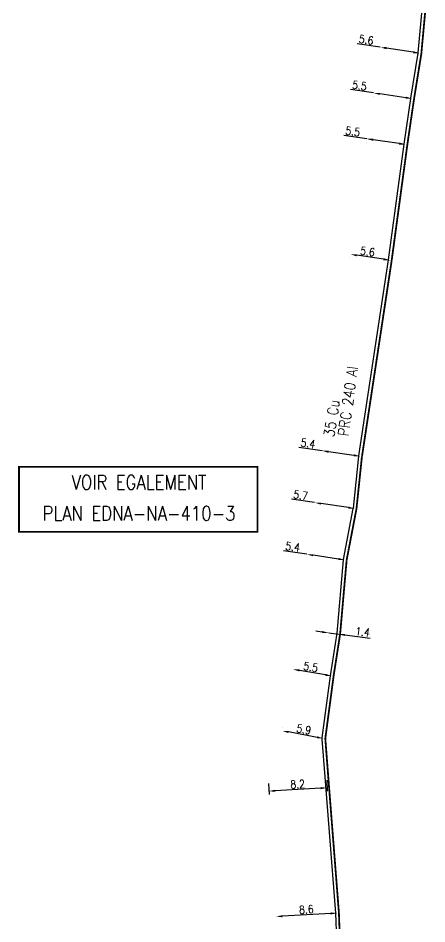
# Model space of a CAD drawing. Header units: millimetres. Extents: x 183999 to 184984, y 126000 to 127000.
# Drawn here: x 184786.6 to 184844, y 126750.2 to 126877.5 of the extents above; entities that cross this region are included whole.
import ezdxf
from ezdxf.enums import TextEntityAlignment as Align

# ---------------------------------------------------------------- set-up
doc = ezdxf.new("R2010")
doc.units = ezdxf.units.MM
doc.header["$PDMODE"] = 34
doc.layers.get('DEFPOINTS').update_dxf_attribs({"linetype": 'CONTINUOUS'})
for name, color, linetype in [('M_120', 5, 'M_ST_13'), ('M_310', 7, 'M_TERRE'), ('M_900', 7, 'CONTINUOUS')]:
    doc.layers.add(name, color=color, linetype=linetype)
doc.styles.get("Standard").update_dxf_attribs({"font": 'romans.shx', "width": 0.85})
doc.linetypes.add('M_ST_13', pattern='A,5,-0.3,["oo",Standard,S=1.5,R=0,X=0,Y=-0.5],-3', length=8.3)
doc.linetypes.add('M_TERRE', pattern='A,3,-0.6,[1,EnerGIS.shx,S=0.15,R=0,X=0,Y=-0.65],-1.2', length=4.8)
doc.dimstyles.get("Standard").update_dxf_attribs({"dimtxt": 1.5, "dimasz": 1.2, "dimexe": 0.625, "dimexo": 0.625, "dimgap": 0.25, "dimtad": 1, "dimdec": 1, "dimzin": 0, "dimdsep": 46, "dimtxsty": 'Standard', "dimcen": -0.5, "dimadec": 0, "dimazin": 0, "dimtfac": 1, "dimtdec": 1, "dimtmove": 0, "dimatfit": 3, "dimfxl": 1, "dimtolj": 1, "dimtzin": 0, "dimarcsym": 0})

# ---------------------------------------------------------------- blocks, each defined once
blk = doc.blocks.new('*D130')
at = {"layer": 'DEFPOINTS', "color": 0, "linetype": 'Continuous'}
for p in [(184822.83, 126751.2), (184822.83, 126751.2), (184831.41, 126751.69)]:
    blk.add_point(p, dxfattribs=at)
at = {"layer": 'M_120', "color": 0, "linetype": 'Continuous', "lineweight": -2}
blk.add_line((184830.51, 126751.64), (184823.72, 126751.25), dxfattribs=at)
at = {"layer": 'M_120', "color": 0, "linetype": 'Continuous'}
for points in [[(184823.72, 126751.4), (184823.73, 126751.1), (184822.83, 126751.2)], [(184830.5, 126751.79), (184830.52, 126751.49), (184831.41, 126751.69)]]:
    blk.add_solid(points, dxfattribs=at)
at = {"layer": 'M_120', "color": 0, "linetype": 'Continuous', "insert": (184827.08, 126752.2), "char_height": 1.125, "attachment_point": 5, "rotation": 3.2821}
blk.add_mtext('\\A1;8.6', dxfattribs=at)
blk = doc.blocks.new('*D131')
at = {"layer": 'DEFPOINTS', "color": 0, "linetype": 'Continuous'}
for p in [(184821.73, 126770.39), (184829.91, 126770.86), (184821.81, 126768.84)]:
    blk.add_point(p, dxfattribs=at)
at = {"layer": 'M_120', "color": 0, "linetype": 'Continuous', "lineweight": -2}
for p, q in [((184821.75, 126769.92), (184821.84, 126768.37)), ((184829.94, 126770.39), (184830.03, 126768.84)), ((184829.1, 126769.26), (184822.71, 126768.89))]:
    blk.add_line(p, q, dxfattribs=at)
at = {"layer": 'M_120', "color": 0, "linetype": 'Continuous'}
for points in [[(184822.7, 126769.04), (184822.72, 126768.74), (184821.81, 126768.84)], [(184829.09, 126769.41), (184829.11, 126769.11), (184830, 126769.31)]]:
    blk.add_solid(points, dxfattribs=at)
at = {"layer": 'M_120', "color": 0, "linetype": 'Continuous', "insert": (184825.86, 126769.82), "char_height": 1.125, "attachment_point": 5, "rotation": 3.2821}
blk.add_mtext('\\A1;8.2', dxfattribs=at)
blk = doc.blocks.new('*D132')
at = {"layer": 'DEFPOINTS', "color": 0, "linetype": 'Continuous'}
for p in [(184823.7, 126777.32), (184823.7, 126777.32), (184829.49, 126776.24)]:
    blk.add_point(p, dxfattribs=at)
at = {"layer": 'M_120', "color": 0, "linetype": 'Continuous', "lineweight": -2}
for p, q in [((184823.78, 126777.79), (184823.78, 126777.79)), ((184828.61, 126776.4), (184824.58, 126777.16)), ((184829.58, 126776.7), (184829.58, 126776.7))]:
    blk.add_line(p, q, dxfattribs=at)
at = {"layer": 'M_120', "color": 0, "linetype": 'Continuous'}
for points in [[(184824.61, 126777.31), (184824.55, 126777.01), (184823.7, 126777.32)], [(184828.64, 126776.55), (184828.58, 126776.25), (184829.49, 126776.24)]]:
    blk.add_solid(points, dxfattribs=at)
at = {"layer": 'M_120', "color": 0, "linetype": 'Continuous', "insert": (184826.73, 126777.52), "char_height": 1.125, "attachment_point": 5, "rotation": 349.3579}
blk.add_mtext('\\A1;5.9', dxfattribs=at)
blk = doc.blocks.new('*D133')
at = {"layer": 'DEFPOINTS', "color": 0, "linetype": 'Continuous'}
for p in [(184825.24, 126785.95), (184825.24, 126785.95), (184830.66, 126785.03)]:
    blk.add_point(p, dxfattribs=at)
at = {"layer": 'M_120', "color": 0, "linetype": 'Continuous', "lineweight": -2}
for p, q in [((184825.32, 126786.42), (184825.32, 126786.42)), ((184829.77, 126785.19), (184826.13, 126785.8)), ((184830.74, 126785.5), (184830.74, 126785.5))]:
    blk.add_line(p, q, dxfattribs=at)
at = {"layer": 'M_120', "color": 0, "linetype": 'Continuous'}
for points in [[(184826.15, 126785.95), (184826.1, 126785.66), (184825.24, 126785.95)], [(184829.8, 126785.33), (184829.75, 126785.04), (184830.66, 126785.03)]]:
    blk.add_solid(points, dxfattribs=at)
at = {"layer": 'M_120', "color": 0, "linetype": 'Continuous', "insert": (184827.7, 126786.3), "char_height": 1.125, "attachment_point": 5, "rotation": 350.3766}
blk.add_mtext('\\A1;5.5', dxfattribs=at)
blk = doc.blocks.new('*D134')
at = {"layer": 'DEFPOINTS', "color": 0, "linetype": 'Continuous'}
for p in [(184830.22, 126791.1), (184830.22, 126791.1), (184831.61, 126790.92)]:
    blk.add_point(p, dxfattribs=at)
at = {"layer": 'M_120', "color": 0, "linetype": 'Continuous', "lineweight": -2}
for p, q in [((184829.33, 126791.21), (184828.43, 126791.33)), ((184830.16, 126790.63), (184830.16, 126790.63)), ((184830.22, 126791.1), (184831.61, 126790.92)), ((184831.55, 126790.46), (184831.55, 126790.46)), ((184832.5, 126790.81), (184836.03, 126790.36))]:
    blk.add_line(p, q, dxfattribs=at)
at = {"layer": 'M_120', "color": 0, "linetype": 'Continuous'}
for points in [[(184829.34, 126791.36), (184829.31, 126791.06), (184830.22, 126791.1)], [(184832.52, 126790.96), (184832.48, 126790.66), (184831.61, 126790.92)]]:
    blk.add_solid(points, dxfattribs=at)
at = {"layer": 'M_120', "color": 0, "linetype": 'Continuous', "insert": (184834.99, 126791.24), "char_height": 1.125, "attachment_point": 5, "rotation": 352.7102}
blk.add_mtext('\\A1;1.4', dxfattribs=at)
blk = doc.blocks.new('*D135')
at = {"layer": 'DEFPOINTS', "color": 0, "linetype": 'Continuous'}
for p in [(184827.15, 126802.14), (184827.15, 126802.14), (184832.49, 126801.34)]:
    blk.add_point(p, dxfattribs=at)
at = {"layer": 'M_120', "color": 0, "linetype": 'Continuous', "lineweight": -2}
for p, q in [((184827.15, 126802.14), (184823.87, 126802.64)), ((184831.6, 126801.48), (184828.04, 126802.01))]:
    blk.add_line(p, q, dxfattribs=at)
at = {"layer": 'M_120', "color": 0, "linetype": 'Continuous'}
for points in [[(184828.07, 126802.16), (184828.02, 126801.86), (184827.15, 126802.14)], [(184831.63, 126801.62), (184831.58, 126801.33), (184832.49, 126801.34)]]:
    blk.add_solid(points, dxfattribs=at)
at = {"layer": 'M_120', "color": 0, "linetype": 'Continuous', "insert": (184825.18, 126803.2), "char_height": 1.125, "attachment_point": 5, "rotation": 351.471}
blk.add_mtext('\\A1;5.4', dxfattribs=at)
blk = doc.blocks.new('*D136')
at = {"layer": 'DEFPOINTS', "color": 0, "linetype": 'Continuous'}
for p in [(184828.24, 126809.41), (184828.24, 126809.41), (184833.88, 126808.57)]:
    blk.add_point(p, dxfattribs=at)
at = {"layer": 'M_120', "color": 0, "linetype": 'Continuous', "lineweight": -2}
for p, q in [((184828.24, 126809.41), (184825, 126809.89)), ((184832.99, 126808.71), (184829.13, 126809.27))]:
    blk.add_line(p, q, dxfattribs=at)
at = {"layer": 'M_120', "color": 0, "linetype": 'Continuous'}
for points in [[(184829.16, 126809.42), (184829.11, 126809.13), (184828.24, 126809.41)], [(184833.01, 126808.85), (184832.97, 126808.56), (184833.88, 126808.57)]]:
    blk.add_solid(points, dxfattribs=at)
at = {"layer": 'M_120', "color": 0, "linetype": 'Continuous', "insert": (184826.29, 126810.45), "char_height": 1.125, "attachment_point": 5, "rotation": 351.6036}
blk.add_mtext('\\A1;5.7', dxfattribs=at)
blk = doc.blocks.new('*D137')
at = {"layer": 'DEFPOINTS', "color": 0, "linetype": 'Continuous'}
for p in [(184829.3, 126816.7), (184829.3, 126816.7), (184834.65, 126815.92)]:
    blk.add_point(p, dxfattribs=at)
at = {"layer": 'M_120', "color": 0, "linetype": 'Continuous', "lineweight": -2}
for p, q in [((184829.3, 126816.7), (184826.01, 126817.18)), ((184833.76, 126816.05), (184830.19, 126816.57))]:
    blk.add_line(p, q, dxfattribs=at)
at = {"layer": 'M_120', "color": 0, "linetype": 'Continuous'}
for points in [[(184830.21, 126816.72), (184830.17, 126816.42), (184829.3, 126816.7)], [(184833.78, 126816.2), (184833.73, 126815.9), (184834.65, 126815.92)]]:
    blk.add_solid(points, dxfattribs=at)
at = {"layer": 'M_120', "color": 0, "linetype": 'Continuous', "insert": (184827.32, 126817.74), "char_height": 1.125, "attachment_point": 5, "rotation": 351.7362}
blk.add_mtext('\\A1;5.4', dxfattribs=at)
blk = doc.blocks.new('*D138')
at = {"layer": 'DEFPOINTS', "color": 0, "linetype": 'Continuous'}
for p in [(184833.28, 126844.32), (184833.28, 126844.32), (184838.82, 126843.5)]:
    blk.add_point(p, dxfattribs=at)
at = {"layer": 'M_120', "color": 0, "linetype": 'Continuous', "lineweight": -2}
for p, q in [((184833.21, 126843.85), (184833.21, 126843.85)), ((184837.93, 126843.63), (184834.17, 126844.19)), ((184838.75, 126843.04), (184838.75, 126843.04))]:
    blk.add_line(p, q, dxfattribs=at)
at = {"layer": 'M_120', "color": 0, "linetype": 'Continuous'}
for points in [[(184834.19, 126844.33), (184834.15, 126844.04), (184833.28, 126844.32)], [(184837.95, 126843.78), (184837.91, 126843.48), (184838.82, 126843.5)]]:
    blk.add_solid(points, dxfattribs=at)
at = {"layer": 'M_120', "color": 0, "linetype": 'Continuous', "insert": (184835.68, 126844.72), "char_height": 1.125, "attachment_point": 5, "rotation": 351.6434}
blk.add_mtext('\\A1;5.6', dxfattribs=at)
blk = doc.blocks.new('*D139')
at = {"layer": 'DEFPOINTS', "color": 0, "linetype": 'Continuous'}
for p in [(184835.57, 126860.56), (184835.58, 126860.56), (184841.02, 126859.78)]:
    blk.add_point(p, dxfattribs=at)
at = {"layer": 'M_120', "color": 0, "linetype": 'Continuous', "lineweight": -2}
for p, q in [((184835.57, 126860.56), (184832.33, 126861.03)), ((184840.13, 126859.9), (184836.46, 126860.43)), ((184835.51, 126860.1), (184835.51, 126860.09)), ((184840.95, 126859.31), (184840.95, 126859.31))]:
    blk.add_line(p, q, dxfattribs=at)
at = {"layer": 'M_120', "color": 0, "linetype": 'Continuous'}
for points in [[(184836.49, 126860.58), (184836.44, 126860.28), (184835.57, 126860.56)], [(184840.15, 126860.05), (184840.11, 126859.75), (184841.02, 126859.77)]]:
    blk.add_solid(points, dxfattribs=at)
at = {"layer": 'M_120', "color": 0, "linetype": 'Continuous', "insert": (184833.61, 126861.6), "char_height": 1.125, "attachment_point": 5, "rotation": 351.7694}
blk.add_mtext('\\A1;5.5', dxfattribs=at)
blk = doc.blocks.new('*D140')
at = {"layer": 'DEFPOINTS', "color": 0, "linetype": 'Continuous'}
for p in [(184837.45, 126873.44), (184837.45, 126873.44), (184842.99, 126872.61)]:
    blk.add_point(p, dxfattribs=at)
at = {"layer": 'M_120', "color": 0, "linetype": 'Continuous', "lineweight": -2}
for p, q in [((184837.45, 126873.44), (184834.21, 126873.93)), ((184842.1, 126872.74), (184838.34, 126873.31))]:
    blk.add_line(p, q, dxfattribs=at)
at = {"layer": 'M_120', "color": 0, "linetype": 'Continuous'}
for points in [[(184838.37, 126873.46), (184838.32, 126873.16), (184837.45, 126873.44)], [(184842.12, 126872.89), (184842.08, 126872.59), (184842.99, 126872.61)]]:
    blk.add_solid(points, dxfattribs=at)
at = {"layer": 'M_120', "color": 0, "linetype": 'Continuous', "insert": (184835.5, 126874.49), "char_height": 1.125, "attachment_point": 5, "rotation": 351.4235}
blk.add_mtext('\\A1;5.6', dxfattribs=at)
blk = doc.blocks.new('*D158')
at = {"layer": 'DEFPOINTS', "color": 0, "linetype": 'Continuous'}
for p in [(184836.52, 126867.01), (184836.52, 126867.01), (184841.96, 126866.21)]:
    blk.add_point(p, dxfattribs=at)
at = {"layer": 'M_120', "color": 0, "linetype": 'Continuous', "lineweight": -2}
for p, q in [((184836.52, 126867.01), (184833.28, 126867.49)), ((184841.07, 126866.34), (184837.41, 126866.88)), ((184836.45, 126866.55), (184836.45, 126866.55)), ((184841.9, 126865.75), (184841.9, 126865.75))]:
    blk.add_line(p, q, dxfattribs=at)
at = {"layer": 'M_120', "color": 0, "linetype": 'Continuous'}
for points in [[(184837.43, 126867.03), (184837.39, 126866.73), (184836.52, 126867.01)], [(184841.1, 126866.49), (184841.05, 126866.19), (184841.96, 126866.21)]]:
    blk.add_solid(points, dxfattribs=at)
at = {"layer": 'M_120', "color": 0, "linetype": 'Continuous', "insert": (184834.56, 126868.06), "char_height": 1.125, "attachment_point": 5, "rotation": 351.6434}
blk.add_mtext('\\A1;5.5', dxfattribs=at)

msp = doc.modelspace()

# ---------------------------------------------------------------- linework, layer by layer
at = {"layer": 'M_120'}
msp.add_lwpolyline([(184843.89, 126879.66, 0.25, 0.25, 0), (184843.24, 126872.6, 0.25, 0.25, -0.017059), (184843.24, 126872.55, 0.25, 0.25, 0), (184842.21, 126866.18, 0.25, 0.25, 0.003356), (184842.21, 126866.17, 0.25, 0.25, 0), (184841.27, 126859.74, 0.25, 0.25, 0.002883), (184841.27, 126859.74, 0.25, 0.25, 0), (184839.07, 126843.47, 0.25, 0.25, -0.003962), (184839.07, 126843.46, 0.25, 0.25, 0), (184834.9, 126815.9, 0.25, 0.25, 0.01164), (184834.89, 126815.88, 0.25, 0.25, 0), (184834.13, 126808.57, 0.25, 0.25, -0.021502), (184834.12, 126808.51, 0.25, 0.25, 0), (184832.74, 126801.31, 0.25, 0.25, 0.016596), (184832.74, 126801.29, 0.25, 0.25, 0), (184831.83, 126790.93, 0.25, 0.25, 0), (184830.91, 126785.02, 0.25, 0.25, -0.009894), (184830.91, 126784.99, 0.25, 0.25, 0), (184829.75, 126776.25, 0.25, 0.25, 0.052356), (184829.75, 126776.2, 0.25, 0.25, 0), (184830.16, 126770.88, 0.25, 0.25, 0.000158), (184830.16, 126770.88, 0.25, 0.25, 0), (184831.66, 126751.72, 0.25, 0.25, -0.010228), (184831.66, 126751.69, 0.25, 0.25, 0), (184831.8, 126747.97, 0.25, 0.25, 0.020977)], format="xyseb", dxfattribs=at)
at = {"layer": 'M_310'}
msp.add_lwpolyline([(184843.39, 126879.71), (184842.74, 126872.65, -0.017059), (184842.74, 126872.63), (184841.72, 126866.26, 0.003356), (184841.72, 126866.25), (184840.77, 126859.82, 0.002883), (184840.77, 126859.81), (184838.57, 126843.54, -0.003962), (184838.57, 126843.54), (184834.4, 126815.97, 0.01164), (184834.4, 126815.94), (184833.64, 126808.62, -0.021502), (184833.63, 126808.6), (184832.25, 126801.41, 0.016596), (184832.24, 126801.36), (184831.36, 126791.04), (184830.41, 126785.07, -0.009894), (184830.41, 126785.06), (184829.25, 126776.32, 0.052356), (184829.25, 126776.16), (184829.66, 126770.84, 0.000158), (184829.66, 126770.84), (184831.16, 126751.69, -0.010228), (184831.16, 126751.68), (184831.3, 126747.95, 0.020977)], format="xyb", dxfattribs=at)
at = {"layer": 'M_900', "const_width": 0.25}
msp.add_lwpolyline([(184786.73, 126814.44), (184820.22, 126814.44), (184820.22, 126805.29), (184786.73, 126805.29)], close=True, dxfattribs=at)

# ---------------------------------------------------------------- texts
at = {"layer": 'M_120', "width": 0.85}
msp.add_text('PRC 240 Al', height=1.5, rotation=82.1599, dxfattribs=at).set_placement((184832.92, 126823.67), align=Align.MIDDLE)
at = {"layer": 'M_310', "width": 0.85}
msp.add_text('35 Cu', height=1.5, rotation=81.3163, dxfattribs=at).set_placement((184830.65, 126821.27), align=Align.MIDDLE)
at = {"layer": 'M_900', "width": 0.85}
for s, p in [('VOIR EGALEMENT', (184803.58, 126811.27)), ('PLAN EDNA-NA-410-3', (184803.58, 126806.9))]:
    msp.add_text(s, height=2, dxfattribs=at).set_placement(p, align=Align.CENTER)

# ---------------------------------------------------------------- dimensions: what is measured, and where the dimension line sits
at = {"layer": 'M_120', "linetype": 'Continuous'}
for base, p1, p2, angle, picture, middle in [((184837.45, 126873.44), (184842.99, 126872.61), (184837.45, 126873.44), 351.4235, '*D140', (184835.39, 126873.75)), ((184836.52, 126867.01), (184841.96, 126866.21), (184836.52, 126867.01), 351.6434, '*D158', (184834.46, 126867.31)), ((184835.57, 126860.56), (184841.02, 126859.78), (184835.58, 126860.56), 351.7694, '*D139', (184833.51, 126860.86)), ((184833.28, 126844.32), (184838.82, 126843.5), (184833.28, 126844.32), 351.6434, '*D138', (184835.57, 126843.98)), ((184829.3, 126816.7), (184834.65, 126815.92), (184829.3, 126816.7), 351.7362, '*D137', (184827.21, 126817)), ((184828.24, 126809.41), (184833.88, 126808.57), (184828.24, 126809.41), 351.6036, '*D136', (184826.18, 126809.71)), ((184827.15, 126802.14), (184832.49, 126801.34), (184827.15, 126802.14), 351.471, '*D135', (184825.07, 126802.46)), ((184830.22, 126791.1), (184831.61, 126790.92), (184830.22, 126791.1), 352.7102, '*D134', (184834.89, 126790.5)), ((184825.24, 126785.95), (184830.66, 126785.03), (184825.24, 126785.95), 350.3766, '*D133', (184827.57, 126785.56)), ((184823.7, 126777.32), (184829.49, 126776.24), (184823.7, 126777.32), 349.3579, '*D132', (184826.6, 126776.78)), ((184821.81, 126768.84), (184829.91, 126770.86), (184821.73, 126770.39), 3.2821, '*D131', (184825.91, 126769.07)), ((184822.83, 126751.2), (184831.41, 126751.69), (184822.83, 126751.2), 3.2821, '*D130', (184827.12, 126751.45))]:
    dim = msp.add_linear_dim(base=base, p1=p1, p2=p2, angle=angle, dimstyle='Standard', override={"dimscale": 0.75}, dxfattribs=at)
    dim.commit()
    dim.dimension.update_dxf_attribs({"geometry": picture, "text_midpoint": middle, "dimtype": 160})

doc.saveas('drawing.dxf')
